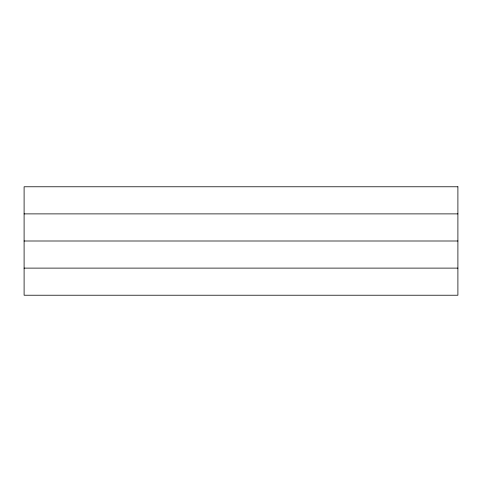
<?xml version="1.0" encoding="UTF-8"?>
<svg xmlns="http://www.w3.org/2000/svg" width="482" height="482" viewBox="0 0 482 482"><rect width="100%" height="100%" fill="white"/><g stroke="black" fill="none" stroke-linecap="round" stroke-linejoin="round"><path stroke-width="0.72" d="M24.1 213.888L457.9 213.888M24.1 241L457.9 241M24.1 268.113L457.9 268.113M457.9 186.775L24.1 186.775L24.1 295.225L457.9 295.225L457.9 186.775"/></g></svg>
